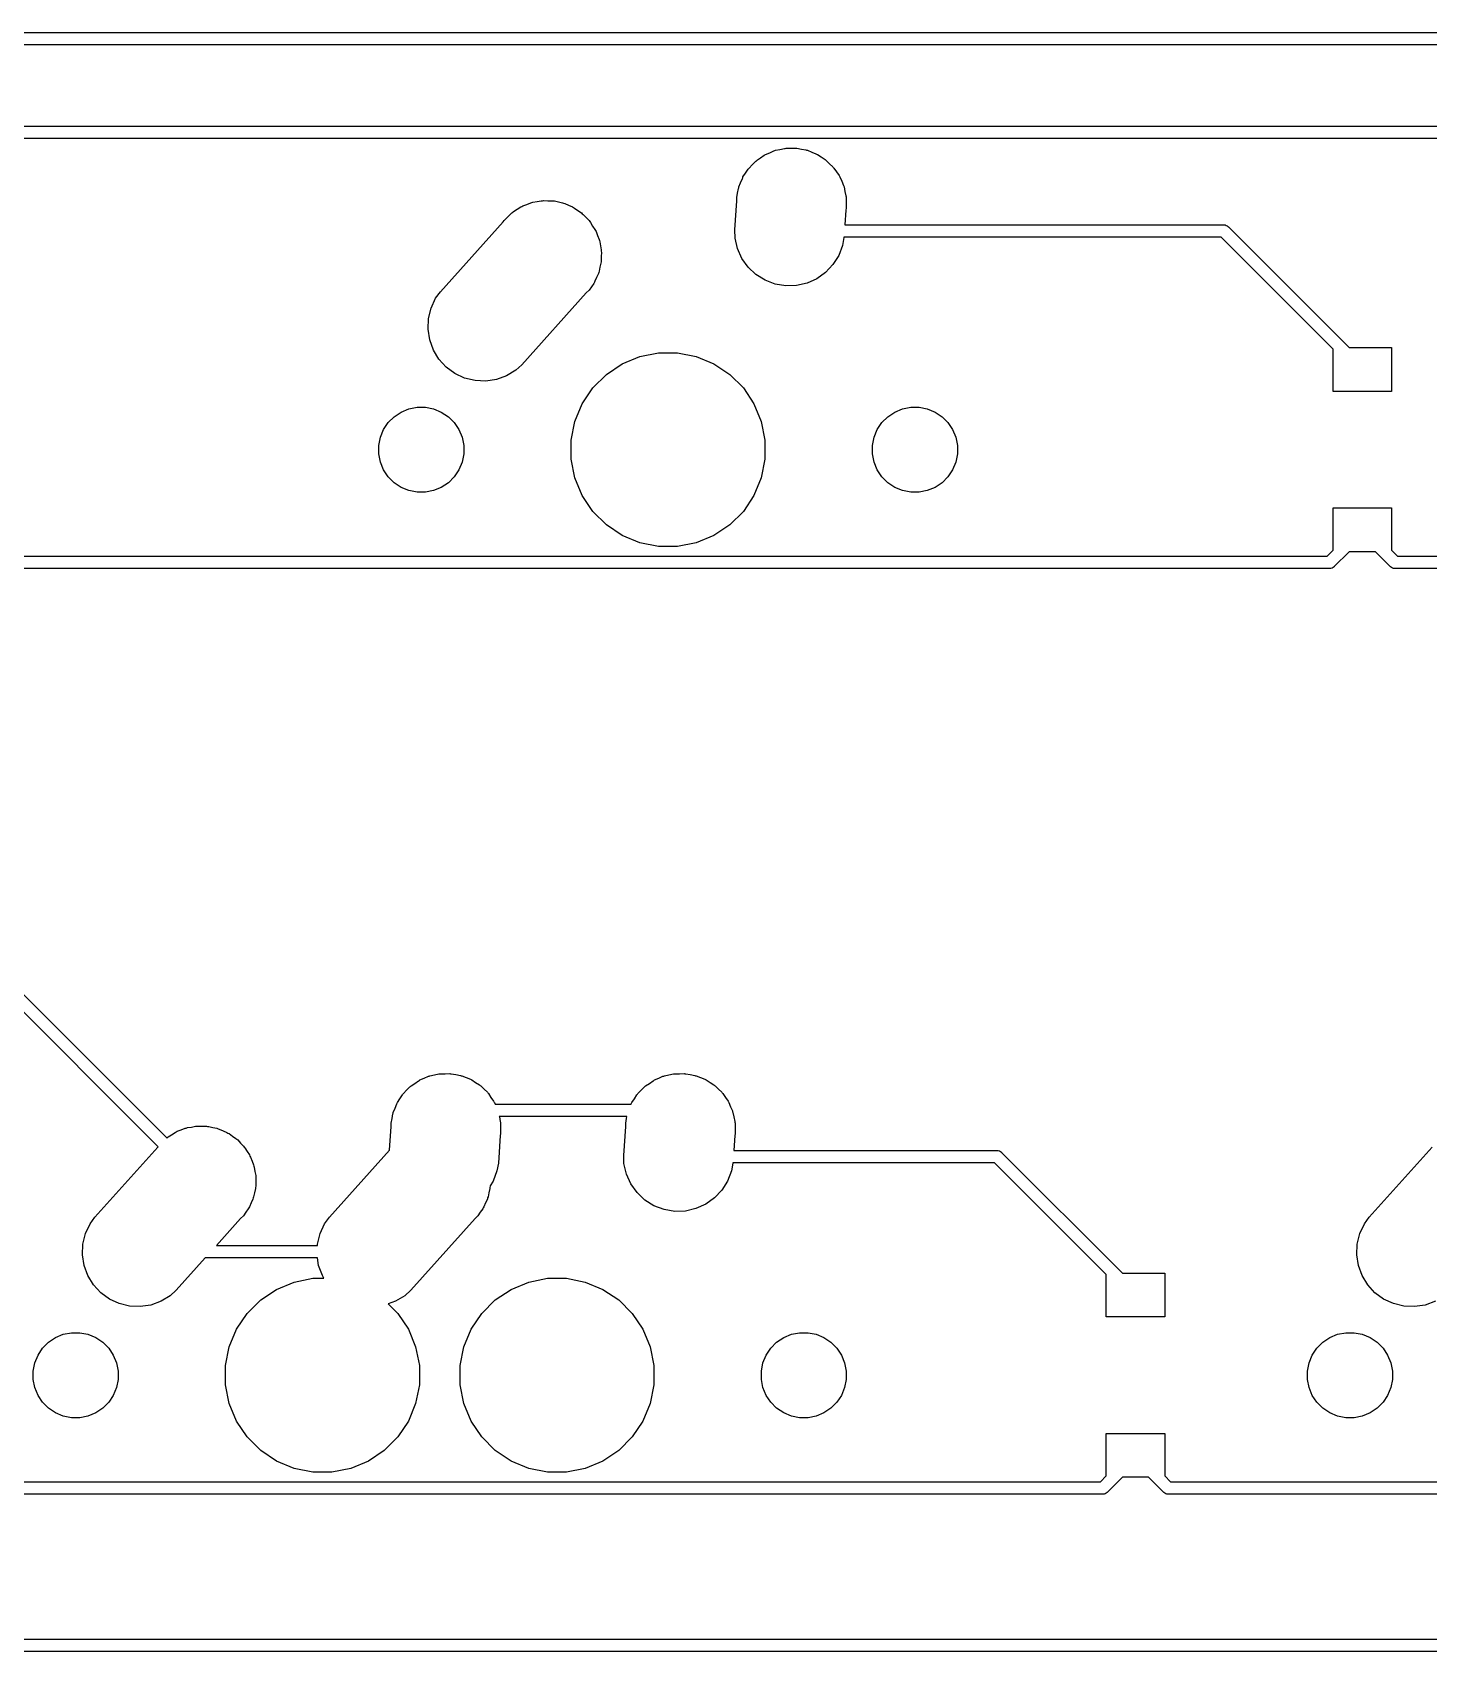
# Model space of a CAD drawing. Extents: x -26.1 to -7.5, y -7.6 to -2.3.
# Drawn here: x -20.545 to -19.414, y -5.194 to -3.882 of the extents above; entities that cross this region are included whole.
import ezdxf

# ---------------------------------------------------------------- set-up
doc = ezdxf.new("R2010")
doc.units = 0
doc.header["$MEASUREMENT"] = 0
doc.layers.add('BLACK', color=7, linetype='CONTINUOUS')

msp = doc.modelspace()

# ---------------------------------------------------------------- linework, layer by layer
at = {"layer": 'BLACK', "linetype": 'CONTINUOUS'}
for p, q in [((-21.3001, -3.88183), (-17.2587, -3.88183)), ((-17.2605, -3.89183), (-21.3019, -3.89183)), ((-21.2494, -3.95783), (-19.3974, -3.95783)), ((-19.3992, -3.96783), (-21.2512, -3.96783)), ((-19.9393, -3.97669), (-19.9357, -3.97586)), ((-19.9357, -3.97586), (-19.935, -3.97584)), ((-19.935, -3.97584), (-19.9344, -3.97571)), ((-19.9344, -3.97571), (-19.9306, -3.97571)), ((-19.9306, -3.97571), (-19.9269, -3.9756)), ((-19.9269, -3.9756), (-19.9263, -3.97571)), ((-19.9263, -3.97571), (-19.9256, -3.97571)), ((-19.9256, -3.97571), (-19.922, -3.97643)), ((-19.9618, -3.98914), (-19.9592, -3.98644)), ((-19.9592, -3.98644), (-19.9587, -3.98606)), ((-19.9587, -3.98606), (-19.9582, -3.9856)), ((-19.9582, -3.9856), (-19.9551, -3.98353)), ((-19.9551, -3.98353), (-19.9521, -3.98138)), ((-19.9521, -3.98138), (-19.9515, -3.98111)), ((-19.9515, -3.98111), (-19.951, -3.98075)), ((-19.951, -3.98075), (-19.9475, -3.97933)), ((-19.9475, -3.97933), (-19.9442, -3.97781)), ((-19.9442, -3.97781), (-19.9435, -3.97766)), ((-19.9435, -3.97766), (-19.9429, -3.97741)), ((-19.9429, -3.97741), (-19.9393, -3.97669)), ((-19.922, -3.97643), (-19.9183, -3.97705)), ((-19.9183, -3.97705), (-19.9177, -3.97728)), ((-19.9177, -3.97728), (-19.9171, -3.97741)), ((-19.9171, -3.97741), (-19.9136, -3.97883)), ((-19.9136, -3.97883), (-19.9102, -3.98015)), ((-19.9102, -3.98015), (-19.9096, -3.9805)), ((-19.9096, -3.9805), (-19.909, -3.98075)), ((-19.909, -3.98075), (-19.9059, -3.98281)), ((-19.9059, -3.98281), (-19.9028, -3.98478)), ((-19.9028, -3.98478), (-19.9023, -3.98523)), ((-19.9023, -3.98523), (-19.9018, -3.9856)), ((-19.9018, -3.9856), (-19.8991, -3.98822)), ((-19.8991, -3.98822), (-19.8964, -3.99077)), ((-19.9712, -4.00365), (-19.9698, -4.00018)), ((-19.9698, -4.00018), (-19.9695, -3.99963)), ((-19.9695, -3.99963), (-19.9693, -3.99902)), ((-19.9693, -3.99902), (-19.9672, -3.99593)), ((-19.9672, -3.99593), (-19.9652, -3.99279)), ((-19.9652, -3.99279), (-19.9648, -3.99231)), ((-19.9648, -3.99231), (-19.9644, -3.99177)), ((-19.9644, -3.99177), (-19.9618, -3.98914)), ((-19.8964, -3.99077), (-19.8961, -3.9913)), ((-19.8961, -3.9913), (-19.8956, -3.99177)), ((-19.8956, -3.99177), (-19.8935, -3.99485)), ((-19.8935, -3.99485), (-19.8914, -3.99788)), ((-19.8914, -3.99788), (-19.8911, -3.99848)), ((-19.8911, -3.99848), (-19.8907, -3.99902)), ((-19.8907, -3.99902), (-19.8893, -4.00245)), ((-19.9743, -4.01564), (-19.9736, -4.01199)), ((-19.9736, -4.01199), (-19.9729, -4.00833)), ((-19.9729, -4.00833), (-19.9727, -4.00772)), ((-19.9727, -4.00772), (-19.9726, -4.00708)), ((-19.9726, -4.00708), (-19.9712, -4.00365)), ((-19.8893, -4.00245), (-19.8878, -4.00584)), ((-19.8878, -4.00584), (-19.8877, -4.00648)), ((-19.8877, -4.00648), (-19.8874, -4.00708)), ((-19.8874, -4.00708), (-19.8867, -4.01072)), ((-19.8867, -4.01072), (-19.8859, -4.01434)), ((-19.8859, -4.01434), (-19.8858, -4.015)), ((-19.8858, -4.015), (-19.8857, -4.01564)), ((-20.1591, -4.03051), (-20.1567, -4.02812)), ((-20.1567, -4.02812), (-20.1558, -4.02757)), ((-20.1558, -4.02757), (-20.1551, -4.02691)), ((-20.1551, -4.02691), (-20.1522, -4.02515)), ((-20.1522, -4.02515), (-20.1494, -4.02327)), ((-20.1494, -4.02327), (-20.1485, -4.02289)), ((-20.1485, -4.02289), (-20.1477, -4.02238)), ((-20.1477, -4.02238), (-20.1445, -4.02123)), ((-20.1445, -4.02123), (-20.1413, -4.01993)), ((-20.1413, -4.01993), (-20.1404, -4.01974)), ((-20.1404, -4.01974), (-20.1395, -4.0194)), ((-20.1395, -4.0194), (-20.1361, -4.01889)), ((-20.1361, -4.01889), (-20.1328, -4.01823)), ((-20.1328, -4.01823), (-20.1318, -4.01823)), ((-20.1318, -4.01823), (-20.1308, -4.01808)), ((-20.1308, -4.01808), (-20.1274, -4.01823)), ((-20.1274, -4.01823), (-20.1241, -4.01823)), ((-20.1241, -4.01823), (-20.1231, -4.01842)), ((-20.1231, -4.01842), (-20.1221, -4.01846)), ((-20.1221, -4.01846), (-20.1188, -4.01927)), ((-20.1188, -4.01927), (-20.1155, -4.01993)), ((-20.1155, -4.01993), (-20.1146, -4.02031)), ((-20.1146, -4.02031), (-20.1136, -4.02054)), ((-20.1136, -4.02054), (-20.1106, -4.02197)), ((-20.1106, -4.02197), (-20.1074, -4.02327)), ((-20.1074, -4.02327), (-20.1066, -4.02382)), ((-20.1066, -4.02382), (-20.1057, -4.02423)), ((-20.1057, -4.02423), (-20.103, -4.02624)), ((-20.103, -4.02624), (-20.1002, -4.02812)), ((-20.1002, -4.02812), (-20.0995, -4.02881)), ((-19.9759, -4.04196), (-19.9743, -4.01847)), ((-19.9743, -4.01847), (-19.9743, -4.01564)), ((-19.886, -4.02587), (-19.8868, -4.03783)), ((-19.8857, -4.02436), (-19.886, -4.02587)), ((-19.8857, -4.01564), (-19.8857, -4.01935)), ((-19.8857, -4.01935), (-19.8857, -4.02088)), ((-19.8857, -4.02088), (-19.8857, -4.02153)), ((-19.8857, -4.02153), (-19.8857, -4.02436)), ((-20.2144, -4.09204), (-20.1635, -4.03529)), ((-20.1635, -4.03529), (-20.1628, -4.03429)), ((-20.1628, -4.03429), (-20.1606, -4.03205)), ((-20.1606, -4.03205), (-20.1599, -4.03132)), ((-20.1599, -4.03132), (-20.1591, -4.03051)), ((-20.0995, -4.02881), (-20.0987, -4.02939)), ((-20.0987, -4.02939), (-20.0964, -4.03189)), ((-20.0964, -4.03189), (-20.094, -4.03429)), ((-20.094, -4.03429), (-20.0935, -4.0351)), ((-20.0935, -4.0351), (-20.0928, -4.03583)), ((-20.0928, -4.03583), (-20.0911, -4.03873)), ((-20.0911, -4.03873), (-20.0892, -4.04154)), ((-19.8868, -4.03783), (-19.58, -4.03783)), ((-19.58, -4.03783), (-19.5797, -4.03781)), ((-19.5797, -4.03781), (-19.5795, -4.03783)), ((-19.5795, -4.03783), (-19.5787, -4.03791)), ((-19.5787, -4.03791), (-19.5778, -4.03819)), ((-19.5778, -4.03819), (-19.5769, -4.03866)), ((-19.5769, -4.03866), (-19.5762, -4.03928)), ((-19.5762, -4.03928), (-19.576, -4.03947)), ((-19.576, -4.03947), (-19.4781, -4.13732)), ((-20.0892, -4.04154), (-20.0888, -4.04245)), ((-20.0888, -4.04245), (-20.0883, -4.04329)), ((-20.0883, -4.04329), (-20.0871, -4.04647)), ((-20.0871, -4.04647), (-20.0858, -4.0496)), ((-20.0858, -4.0496), (-20.0856, -4.05056)), ((-20.0856, -4.05056), (-20.0853, -4.05149)), ((-20.0853, -4.05149), (-20.0848, -4.05484)), ((-19.9757, -4.04849), (-19.9759, -4.04196)), ((-19.9738, -4.057), (-19.9757, -4.04849)), ((-19.8886, -4.0545), (-19.8917, -4.06265)), ((-19.8875, -4.04805), (-19.8886, -4.0545)), ((-19.5818, -4.04783), (-19.8875, -4.04783)), ((-19.8875, -4.04783), (-19.8875, -4.04805)), ((-19.4911, -4.13849), (-19.5818, -4.04783)), ((-20.0848, -4.05484), (-20.0841, -4.05816)), ((-20.0841, -4.06688), (-20.0843, -4.06785)), ((-20.0841, -4.05816), (-20.0841, -4.05914)), ((-20.0841, -4.05914), (-20.084, -4.06011)), ((-20.084, -4.06011), (-20.0841, -4.0635)), ((-20.0841, -4.0635), (-20.0841, -4.06688)), ((-19.9702, -4.06496), (-19.9738, -4.057)), ((-19.9651, -4.07207), (-19.9702, -4.06496)), ((-19.8917, -4.06265), (-19.8964, -4.07005)), ((-20.0879, -4.08037), (-20.0892, -4.0835)), ((-20.0864, -4.0773), (-20.0879, -4.08037)), ((-20.0862, -4.07635), (-20.0864, -4.0773)), ((-20.0858, -4.07544), (-20.0862, -4.07635)), ((-20.0852, -4.07212), (-20.0858, -4.07544)), ((-20.0844, -4.06883), (-20.0852, -4.07212)), ((-20.0843, -4.06785), (-20.0844, -4.06883)), ((-19.9588, -4.07805), (-19.9651, -4.07207)), ((-19.9514, -4.08268), (-19.9588, -4.07805)), ((-19.9023, -4.0764), (-19.9095, -4.08145)), ((-19.8964, -4.07005), (-19.9023, -4.0764)), ((-20.2183, -4.09731), (-20.2144, -4.09204)), ((-20.0963, -4.09299), (-20.1485, -4.1512)), ((-20.094, -4.09075), (-20.0963, -4.09299)), ((-20.0921, -4.08794), (-20.094, -4.09075)), ((-20.0901, -4.08521), (-20.0921, -4.08794)), ((-20.0897, -4.08432), (-20.0901, -4.08521)), ((-20.0892, -4.0835), (-20.0897, -4.08432)), ((-19.9432, -4.08578), (-19.9514, -4.08268)), ((-19.9346, -4.08723), (-19.9432, -4.08578)), ((-19.9259, -4.08698), (-19.9346, -4.08723)), ((-19.9174, -4.08503), (-19.9259, -4.08698)), ((-19.9095, -4.08145), (-19.9174, -4.08503)), ((-20.2241, -4.11369), (-20.222, -4.10522)), ((-20.222, -4.10522), (-20.2183, -4.09731)), ((-20.2244, -4.12241), (-20.2241, -4.11369)), ((-20.2231, -4.13103), (-20.2244, -4.12241)), ((-20.2201, -4.13923), (-20.2231, -4.13103)), ((-20.2156, -4.14669), (-20.2201, -4.13923)), ((-20.0672, -4.15043), (-20.0529, -4.14452)), ((-20.0529, -4.14452), (-20.0377, -4.1415)), ((-20.0377, -4.1415), (-20.0223, -4.1415)), ((-20.0223, -4.1415), (-20.0071, -4.14452)), ((-20.0071, -4.14452), (-19.9928, -4.15043)), ((-19.4911, -4.17276), (-19.4911, -4.13849)), ((-19.4781, -4.13732), (-19.4439, -4.13732)), ((-19.4439, -4.13732), (-19.4439, -4.17276)), ((-20.2097, -4.15313), (-20.2156, -4.14669)), ((-20.2027, -4.15829), (-20.2097, -4.15313)), ((-20.1948, -4.16198), (-20.2027, -4.15829)), ((-20.1533, -4.15561), (-20.1608, -4.16014)), ((-20.1485, -4.1512), (-20.1533, -4.15561)), ((-20.091, -4.16996), (-20.08, -4.15903)), ((-20.08, -4.15903), (-20.0672, -4.15043)), ((-19.9928, -4.15043), (-19.98, -4.15903)), ((-19.98, -4.15903), (-19.969, -4.16996)), ((-20.1863, -4.16406), (-20.1948, -4.16198)), ((-20.1776, -4.16444), (-20.1863, -4.16406)), ((-20.169, -4.16312), (-20.1776, -4.16444)), ((-20.1608, -4.16014), (-20.169, -4.16312)), ((-20.0996, -4.18282), (-20.091, -4.16996)), ((-19.969, -4.16996), (-19.9604, -4.18282)), ((-20.24, -4.18688), (-20.2334, -4.18555)), ((-20.2334, -4.18555), (-20.2266, -4.18555)), ((-20.2266, -4.18555), (-20.22, -4.18688)), ((-20.1055, -4.1971), (-20.0996, -4.18282)), ((-19.9604, -4.18282), (-19.9545, -4.1971)), ((-19.84, -4.18688), (-19.8334, -4.18555)), ((-19.8334, -4.18555), (-19.8266, -4.18555)), ((-19.8266, -4.18555), (-19.82, -4.18688)), ((-19.4439, -4.17276), (-19.4911, -4.17276)), ((-20.2605, -4.20368), (-20.2568, -4.19804)), ((-20.2568, -4.19804), (-20.252, -4.19324)), ((-20.252, -4.19324), (-20.2463, -4.18947)), ((-20.2463, -4.18947), (-20.24, -4.18688)), ((-20.22, -4.18688), (-20.2137, -4.18947)), ((-20.2137, -4.18947), (-20.208, -4.19324)), ((-20.208, -4.19324), (-20.2032, -4.19804)), ((-20.2032, -4.19804), (-20.1995, -4.20368)), ((-20.1085, -4.21227), (-20.1055, -4.1971)), ((-19.9545, -4.1971), (-19.9515, -4.21227)), ((-19.8605, -4.20368), (-19.8568, -4.19804)), ((-19.8568, -4.19804), (-19.852, -4.19324)), ((-19.852, -4.19324), (-19.8463, -4.18947)), ((-19.8463, -4.18947), (-19.84, -4.18688)), ((-19.82, -4.18688), (-19.8137, -4.18947)), ((-19.8137, -4.18947), (-19.808, -4.19324)), ((-19.808, -4.19324), (-19.8032, -4.19804)), ((-19.8032, -4.19804), (-19.7995, -4.20368)), ((-20.2644, -4.21661), (-20.2631, -4.20995)), ((-20.2631, -4.20995), (-20.2605, -4.20368)), ((-20.1995, -4.20368), (-20.1969, -4.20995)), ((-20.1969, -4.20995), (-20.1956, -4.21661)), ((-19.8644, -4.21661), (-19.8631, -4.20995)), ((-19.8631, -4.20995), (-19.8605, -4.20368)), ((-19.7995, -4.20368), (-19.7969, -4.20995)), ((-19.7969, -4.20995), (-19.7956, -4.21661)), ((-20.2644, -4.22339), (-20.2644, -4.21661)), ((-20.2631, -4.23005), (-20.2644, -4.22339)), ((-20.1956, -4.22339), (-20.1969, -4.23005)), ((-20.1956, -4.21661), (-20.1956, -4.22339)), ((-20.1085, -4.22773), (-20.1085, -4.21227)), ((-19.9515, -4.21227), (-19.9515, -4.22773)), ((-19.8644, -4.22339), (-19.8644, -4.21661)), ((-19.8631, -4.23005), (-19.8644, -4.22339)), ((-19.7956, -4.22339), (-19.7969, -4.23005)), ((-19.7956, -4.21661), (-19.7956, -4.22339)), ((-20.2605, -4.23632), (-20.2631, -4.23005)), ((-20.2568, -4.24196), (-20.2605, -4.23632)), ((-20.1995, -4.23632), (-20.2032, -4.24196)), ((-20.1969, -4.23005), (-20.1995, -4.23632)), ((-20.1055, -4.2429), (-20.1085, -4.22773)), ((-19.9515, -4.22773), (-19.9545, -4.2429)), ((-19.8605, -4.23632), (-19.8631, -4.23005)), ((-19.8568, -4.24196), (-19.8605, -4.23632)), ((-19.7995, -4.23632), (-19.8032, -4.24196)), ((-19.7969, -4.23005), (-19.7995, -4.23632)), ((-20.252, -4.24676), (-20.2568, -4.24196)), ((-20.2463, -4.25053), (-20.252, -4.24676)), ((-20.24, -4.25312), (-20.2463, -4.25053)), ((-20.2137, -4.25053), (-20.22, -4.25312)), ((-20.208, -4.24676), (-20.2137, -4.25053)), ((-20.2032, -4.24196), (-20.208, -4.24676)), ((-20.0996, -4.25718), (-20.1055, -4.2429)), ((-19.9545, -4.2429), (-19.9604, -4.25718)), ((-19.852, -4.24676), (-19.8568, -4.24196)), ((-19.8463, -4.25053), (-19.852, -4.24676)), ((-19.84, -4.25312), (-19.8463, -4.25053)), ((-19.8137, -4.25053), (-19.82, -4.25312)), ((-19.808, -4.24676), (-19.8137, -4.25053)), ((-19.8032, -4.24196), (-19.808, -4.24676)), ((-20.2334, -4.25445), (-20.24, -4.25312)), ((-20.2266, -4.25445), (-20.2334, -4.25445)), ((-20.22, -4.25312), (-20.2266, -4.25445)), ((-20.091, -4.27004), (-20.0996, -4.25718)), ((-19.9604, -4.25718), (-19.969, -4.27004)), ((-19.8334, -4.25445), (-19.84, -4.25312)), ((-19.8266, -4.25445), (-19.8334, -4.25445)), ((-19.82, -4.25312), (-19.8266, -4.25445)), ((-20.08, -4.28097), (-20.091, -4.27004)), ((-19.969, -4.27004), (-19.98, -4.28097)), ((-19.4911, -4.30151), (-19.4911, -4.26724)), ((-19.4911, -4.26724), (-19.4439, -4.26724)), ((-19.4439, -4.26724), (-19.4439, -4.30151)), ((-20.0672, -4.28957), (-20.08, -4.28097)), ((-20.0529, -4.29548), (-20.0672, -4.28957)), ((-19.9928, -4.28957), (-20.0071, -4.29548)), ((-19.98, -4.28097), (-19.9928, -4.28957)), ((-20.0377, -4.2985), (-20.0529, -4.29548)), ((-20.0223, -4.2985), (-20.0377, -4.2985)), ((-20.0071, -4.29548), (-20.0223, -4.2985)), ((-19.496, -4.30637), (-19.4911, -4.30151)), ((-19.4781, -4.30268), (-19.4902, -4.31474)), ((-19.4569, -4.30268), (-19.4781, -4.30268)), ((-19.4448, -4.31474), (-19.4569, -4.30268)), ((-19.4439, -4.30151), (-19.439, -4.30637)), ((-19.4942, -4.31637), (-21.5304, -4.31637)), ((-21.5286, -4.30637), (-19.496, -4.30637)), ((-19.4939, -4.3164), (-19.4942, -4.31637)), ((-19.4937, -4.31637), (-19.4939, -4.3164)), ((-19.4929, -4.3163), (-19.4937, -4.31637)), ((-19.492, -4.31602), (-19.4929, -4.3163)), ((-19.4911, -4.31555), (-19.492, -4.31602)), ((-19.4904, -4.31493), (-19.4911, -4.31555)), ((-19.4902, -4.31474), (-19.4904, -4.31493)), ((-19.4446, -4.31493), (-19.4448, -4.31474)), ((-19.4439, -4.31555), (-19.4446, -4.31493)), ((-19.443, -4.31602), (-19.4439, -4.31555)), ((-19.4421, -4.3163), (-19.443, -4.31602)), ((-19.4413, -4.31637), (-19.4421, -4.3163)), ((-19.4411, -4.3164), (-19.4413, -4.31637)), ((-19.4413, -4.31637), (-19.4413, -4.31637)), ((-19.4408, -4.31637), (-19.4411, -4.3164)), ((-18.7417, -4.31637), (-19.4408, -4.31637)), ((-19.439, -4.30637), (-18.7435, -4.30637)), ((-20.888, -4.32589), (-20.4361, -4.77776)), ((-20.4432, -4.78483), (-20.8938, -4.33425)), ((-20.2418, -4.73914), (-20.2392, -4.73644)), ((-20.2392, -4.73644), (-20.2387, -4.73606)), ((-20.2387, -4.73606), (-20.2382, -4.7356)), ((-20.2382, -4.7356), (-20.2351, -4.73353)), ((-20.2351, -4.73353), (-20.2321, -4.73138)), ((-20.2321, -4.73138), (-20.2315, -4.73111)), ((-20.2315, -4.73111), (-20.231, -4.73075)), ((-20.231, -4.73075), (-20.2275, -4.72933)), ((-20.2275, -4.72933), (-20.2242, -4.72781)), ((-20.2242, -4.72781), (-20.2235, -4.72766)), ((-20.2235, -4.72766), (-20.2229, -4.72741)), ((-20.2229, -4.72741), (-20.2193, -4.72669)), ((-20.2193, -4.72669), (-20.2157, -4.72586)), ((-20.2157, -4.72586), (-20.215, -4.72584)), ((-20.215, -4.72584), (-20.2144, -4.72571)), ((-20.2144, -4.72571), (-20.2106, -4.72571)), ((-20.2106, -4.72571), (-20.2069, -4.7256)), ((-20.2069, -4.7256), (-20.2063, -4.72571)), ((-20.2063, -4.72571), (-20.2056, -4.72571)), ((-20.2056, -4.72571), (-20.202, -4.72643)), ((-20.202, -4.72643), (-20.1983, -4.72705)), ((-20.1983, -4.72705), (-20.1977, -4.72728)), ((-20.1977, -4.72728), (-20.1971, -4.72741)), ((-20.1971, -4.72741), (-20.1936, -4.72883)), ((-20.1936, -4.72883), (-20.1902, -4.73015)), ((-20.1902, -4.73015), (-20.1896, -4.7305)), ((-20.1896, -4.7305), (-20.189, -4.73075)), ((-20.189, -4.73075), (-20.1859, -4.73281)), ((-20.1859, -4.73281), (-20.1828, -4.73478)), ((-20.1828, -4.73478), (-20.1823, -4.73523)), ((-20.1823, -4.73523), (-20.1818, -4.7356)), ((-20.1818, -4.7356), (-20.1791, -4.73822)), ((-20.0518, -4.73914), (-20.0492, -4.73644)), ((-20.0492, -4.73644), (-20.0487, -4.73606)), ((-20.0487, -4.73606), (-20.0482, -4.7356)), ((-20.0482, -4.7356), (-20.0451, -4.73353)), ((-20.0451, -4.73353), (-20.0421, -4.73138)), ((-20.0421, -4.73138), (-20.0415, -4.73111)), ((-20.0415, -4.73111), (-20.041, -4.73075)), ((-20.041, -4.73075), (-20.0375, -4.72933)), ((-20.0375, -4.72933), (-20.0342, -4.72781)), ((-20.0342, -4.72781), (-20.0335, -4.72766)), ((-20.0335, -4.72766), (-20.0329, -4.72741)), ((-20.0329, -4.72741), (-20.0293, -4.72669)), ((-20.0293, -4.72669), (-20.0257, -4.72586)), ((-20.0257, -4.72586), (-20.025, -4.72584)), ((-20.025, -4.72584), (-20.0244, -4.72571)), ((-20.0244, -4.72571), (-20.0206, -4.72571)), ((-20.0206, -4.72571), (-20.0169, -4.7256)), ((-20.0169, -4.7256), (-20.0163, -4.72571)), ((-20.0163, -4.72571), (-20.0156, -4.72571)), ((-20.0156, -4.72571), (-20.012, -4.72643)), ((-20.012, -4.72643), (-20.0083, -4.72705)), ((-20.0083, -4.72705), (-20.0077, -4.72728)), ((-20.0077, -4.72728), (-20.0071, -4.72741)), ((-20.0071, -4.72741), (-20.0036, -4.72883)), ((-20.0036, -4.72883), (-20.0002, -4.73015)), ((-20.0002, -4.73015), (-19.9996, -4.7305)), ((-19.9996, -4.7305), (-19.999, -4.73075)), ((-19.999, -4.73075), (-19.9959, -4.73281)), ((-19.9959, -4.73281), (-19.9928, -4.73478)), ((-19.9928, -4.73478), (-19.9923, -4.73523)), ((-19.9923, -4.73523), (-19.9918, -4.7356)), ((-19.9918, -4.7356), (-19.9891, -4.73822)), ((-20.2498, -4.75018), (-20.2495, -4.74963)), ((-20.2495, -4.74963), (-20.2493, -4.74902)), ((-20.2493, -4.74902), (-20.2472, -4.74593)), ((-20.2472, -4.74593), (-20.2452, -4.74279)), ((-20.2452, -4.74279), (-20.2448, -4.74231)), ((-20.2448, -4.74231), (-20.2444, -4.74177)), ((-20.2444, -4.74177), (-20.2418, -4.73914)), ((-20.1791, -4.73822), (-20.1764, -4.74077)), ((-20.1764, -4.74077), (-20.1761, -4.7413)), ((-20.1761, -4.7413), (-20.1756, -4.74177)), ((-20.1756, -4.74177), (-20.1735, -4.74485)), ((-20.1735, -4.74485), (-20.1714, -4.74788)), ((-20.1714, -4.74788), (-20.1711, -4.74848)), ((-20.1711, -4.74848), (-20.1707, -4.74902)), ((-20.1707, -4.74902), (-20.1702, -4.75035)), ((-20.0598, -4.75018), (-20.0595, -4.74963)), ((-20.0595, -4.74963), (-20.0593, -4.74902)), ((-20.0593, -4.74902), (-20.0572, -4.74593)), ((-20.0572, -4.74593), (-20.0552, -4.74279)), ((-20.0552, -4.74279), (-20.0548, -4.74231)), ((-20.0548, -4.74231), (-20.0544, -4.74177)), ((-20.0544, -4.74177), (-20.0518, -4.73914)), ((-19.9891, -4.73822), (-19.9864, -4.74077)), ((-19.9864, -4.74077), (-19.9861, -4.7413)), ((-19.9861, -4.7413), (-19.9856, -4.74177)), ((-19.9856, -4.74177), (-19.9835, -4.74485)), ((-19.9835, -4.74485), (-19.9814, -4.74788)), ((-19.9814, -4.74788), (-19.9811, -4.74848)), ((-19.9811, -4.74848), (-19.9807, -4.74902)), ((-19.9807, -4.74902), (-19.9793, -4.75245)), ((-20.2543, -4.76564), (-20.2536, -4.76199)), ((-20.2536, -4.76199), (-20.2529, -4.75833)), ((-20.2529, -4.75833), (-20.2527, -4.75772)), ((-20.2527, -4.75772), (-20.2526, -4.75708)), ((-20.2526, -4.75708), (-20.2512, -4.75365)), ((-20.2512, -4.75365), (-20.2498, -4.75018)), ((-20.1702, -4.75035), (-20.0599, -4.75035)), ((-20.0633, -4.76035), (-20.1668, -4.76035)), ((-20.1668, -4.76035), (-20.1667, -4.76072)), ((-20.1667, -4.76072), (-20.1659, -4.76434)), ((-20.0643, -4.76564), (-20.0636, -4.76199)), ((-20.0636, -4.76199), (-20.0633, -4.76035)), ((-20.0599, -4.75035), (-20.0598, -4.75018)), ((-19.9793, -4.75245), (-19.9778, -4.75584)), ((-19.9778, -4.75584), (-19.9777, -4.75648)), ((-19.9777, -4.75648), (-19.9774, -4.75708)), ((-19.9774, -4.75708), (-19.9767, -4.76072)), ((-19.9767, -4.76072), (-19.9759, -4.76434)), ((-20.4351, -4.77691), (-20.4322, -4.77515)), ((-20.4322, -4.77515), (-20.4294, -4.77327)), ((-20.4294, -4.77327), (-20.4285, -4.77289)), ((-20.4285, -4.77289), (-20.4277, -4.77238)), ((-20.4277, -4.77238), (-20.4245, -4.77123)), ((-20.4245, -4.77123), (-20.4213, -4.76993)), ((-20.4213, -4.76993), (-20.4204, -4.76974)), ((-20.4204, -4.76974), (-20.4195, -4.7694)), ((-20.4195, -4.7694), (-20.4161, -4.76889)), ((-20.4161, -4.76889), (-20.4128, -4.76823)), ((-20.4128, -4.76823), (-20.4118, -4.76823)), ((-20.4118, -4.76823), (-20.4108, -4.76808)), ((-20.4108, -4.76808), (-20.4074, -4.76823)), ((-20.4074, -4.76823), (-20.4041, -4.76823)), ((-20.4041, -4.76823), (-20.4031, -4.76842)), ((-20.4031, -4.76842), (-20.4021, -4.76846)), ((-20.4021, -4.76846), (-20.3988, -4.76927)), ((-20.3988, -4.76927), (-20.3955, -4.76993)), ((-20.3955, -4.76993), (-20.3946, -4.77031)), ((-20.3946, -4.77031), (-20.3936, -4.77054)), ((-20.3936, -4.77054), (-20.3906, -4.77197)), ((-20.3906, -4.77197), (-20.3874, -4.77327)), ((-20.3874, -4.77327), (-20.3866, -4.77382)), ((-20.3866, -4.77382), (-20.3857, -4.77423)), ((-20.3857, -4.77423), (-20.383, -4.77624)), ((-20.383, -4.77624), (-20.3802, -4.77812)), ((-20.2556, -4.78765), (-20.2543, -4.76847)), ((-20.2543, -4.76847), (-20.2543, -4.76564)), ((-20.166, -4.77587), (-20.1675, -4.79805)), ((-20.1657, -4.77436), (-20.166, -4.77587)), ((-20.1659, -4.76434), (-20.1658, -4.765)), ((-20.1658, -4.765), (-20.1657, -4.76564)), ((-20.1657, -4.76564), (-20.1657, -4.76935)), ((-20.1657, -4.76935), (-20.1657, -4.77088)), ((-20.1657, -4.77088), (-20.1657, -4.77153)), ((-20.1657, -4.77153), (-20.1657, -4.77436)), ((-20.0659, -4.79196), (-20.0643, -4.76847)), ((-20.0643, -4.76847), (-20.0643, -4.76564)), ((-19.976, -4.77587), (-19.9768, -4.78783)), ((-19.9757, -4.77436), (-19.976, -4.77587)), ((-19.9759, -4.76434), (-19.9758, -4.765)), ((-19.9758, -4.765), (-19.9757, -4.76564)), ((-19.9757, -4.76564), (-19.9757, -4.76935)), ((-19.9757, -4.76935), (-19.9757, -4.77088)), ((-19.9757, -4.77088), (-19.9757, -4.77153)), ((-19.9757, -4.77153), (-19.9757, -4.77436)), ((-20.4944, -4.84204), (-20.4435, -4.78529)), ((-20.4435, -4.78529), (-20.4432, -4.78483)), ((-20.4361, -4.77776), (-20.4358, -4.77757)), ((-20.4358, -4.77757), (-20.4351, -4.77691)), ((-20.3802, -4.77812), (-20.3795, -4.77881)), ((-20.3795, -4.77881), (-20.3787, -4.77939)), ((-20.3787, -4.77939), (-20.3764, -4.78189)), ((-20.3764, -4.78189), (-20.374, -4.78429)), ((-20.374, -4.78429), (-20.3735, -4.7851)), ((-20.3735, -4.7851), (-20.3728, -4.78583)), ((-20.3728, -4.78583), (-20.3711, -4.78873)), ((-20.3711, -4.78873), (-20.3692, -4.79154)), ((-20.3044, -4.84204), (-20.2556, -4.78765)), ((-19.9768, -4.78783), (-19.7637, -4.78783)), ((-19.7637, -4.78783), (-19.7635, -4.78781)), ((-19.7635, -4.78781), (-19.7632, -4.78783)), ((-19.7632, -4.78783), (-19.7625, -4.78791)), ((-19.7625, -4.78791), (-19.7615, -4.78819)), ((-19.7615, -4.78819), (-19.7607, -4.78866)), ((-19.7607, -4.78866), (-19.7599, -4.78928)), ((-19.7599, -4.78928), (-19.7597, -4.78947)), ((-19.4619, -4.84204), (-19.411, -4.78529)), ((-20.3692, -4.79154), (-20.3688, -4.79245)), ((-20.3688, -4.79245), (-20.3683, -4.79329)), ((-20.3683, -4.79329), (-20.3671, -4.79647)), ((-20.3671, -4.79647), (-20.3658, -4.7996)), ((-20.3658, -4.7996), (-20.3656, -4.80056)), ((-20.3656, -4.80056), (-20.3653, -4.80149)), ((-20.3653, -4.80149), (-20.3648, -4.80484)), ((-20.1675, -4.79805), (-20.1686, -4.8045)), ((-20.0657, -4.79849), (-20.0659, -4.79196)), ((-20.0638, -4.807), (-20.0657, -4.79849)), ((-19.9775, -4.79805), (-19.9786, -4.8045)), ((-19.7655, -4.79783), (-19.9775, -4.79783)), ((-19.9775, -4.79783), (-19.9775, -4.79805)), ((-19.6749, -4.88849), (-19.7655, -4.79783)), ((-19.7597, -4.78947), (-19.6619, -4.88732)), ((-20.3648, -4.80484), (-20.3641, -4.80816)), ((-20.3641, -4.80816), (-20.3641, -4.80914)), ((-20.3641, -4.80914), (-20.364, -4.81011)), ((-20.364, -4.81011), (-20.3641, -4.8135)), ((-20.3641, -4.8135), (-20.3641, -4.81688)), ((-20.1717, -4.81265), (-20.1741, -4.8165)), ((-20.1686, -4.8045), (-20.1717, -4.81265)), ((-20.0602, -4.81496), (-20.0638, -4.807)), ((-20.0551, -4.82207), (-20.0602, -4.81496)), ((-19.9817, -4.81265), (-19.9864, -4.82005)), ((-19.9786, -4.8045), (-19.9817, -4.81265)), ((-20.3664, -4.8273), (-20.3679, -4.83037)), ((-20.3662, -4.82635), (-20.3664, -4.8273)), ((-20.3658, -4.82544), (-20.3662, -4.82635)), ((-20.3652, -4.82212), (-20.3658, -4.82544)), ((-20.3644, -4.81883), (-20.3652, -4.82212)), ((-20.3643, -4.81785), (-20.3644, -4.81883)), ((-20.3641, -4.81688), (-20.3643, -4.81785)), ((-20.1764, -4.8273), (-20.1779, -4.83037)), ((-20.1762, -4.82635), (-20.1764, -4.8273)), ((-20.1758, -4.82544), (-20.1762, -4.82635)), ((-20.1752, -4.82212), (-20.1758, -4.82544)), ((-20.1744, -4.81883), (-20.1752, -4.82212)), ((-20.1743, -4.81785), (-20.1744, -4.81883)), ((-20.1741, -4.81688), (-20.1743, -4.81785)), ((-20.1741, -4.8165), (-20.1741, -4.81688)), ((-20.0488, -4.82805), (-20.0551, -4.82207)), ((-20.0414, -4.83268), (-20.0488, -4.82805)), ((-19.9923, -4.8264), (-19.9995, -4.83145)), ((-19.9864, -4.82005), (-19.9923, -4.8264)), ((-20.374, -4.84075), (-20.3763, -4.84299)), ((-20.3721, -4.83794), (-20.374, -4.84075)), ((-20.3701, -4.83521), (-20.3721, -4.83794)), ((-20.3697, -4.83432), (-20.3701, -4.83521)), ((-20.3692, -4.8335), (-20.3697, -4.83432)), ((-20.3679, -4.83037), (-20.3692, -4.8335)), ((-20.184, -4.84075), (-20.1863, -4.84299)), ((-20.1821, -4.83794), (-20.184, -4.84075)), ((-20.1801, -4.83521), (-20.1821, -4.83794)), ((-20.1797, -4.83432), (-20.1801, -4.83521)), ((-20.1792, -4.8335), (-20.1797, -4.83432)), ((-20.1779, -4.83037), (-20.1792, -4.8335)), ((-20.0332, -4.83578), (-20.0414, -4.83268)), ((-20.0246, -4.83723), (-20.0332, -4.83578)), ((-20.0159, -4.83698), (-20.0246, -4.83723)), ((-20.0074, -4.83503), (-20.0159, -4.83698)), ((-19.9995, -4.83145), (-20.0074, -4.83503)), ((-20.502, -4.85522), (-20.4983, -4.84731)), ((-20.4983, -4.84731), (-20.4944, -4.84204)), ((-20.3763, -4.84299), (-20.396, -4.865)), ((-20.312, -4.85522), (-20.3083, -4.84731)), ((-20.3083, -4.84731), (-20.3044, -4.84204)), ((-20.1863, -4.84299), (-20.2385, -4.9012)), ((-19.4695, -4.85522), (-19.4658, -4.84731)), ((-19.4658, -4.84731), (-19.4619, -4.84204)), ((-20.5044, -4.87241), (-20.5041, -4.86369)), ((-20.5041, -4.86369), (-20.502, -4.85522)), ((-20.396, -4.865), (-20.3141, -4.865)), ((-20.3141, -4.86369), (-20.312, -4.85522)), ((-20.3141, -4.865), (-20.3141, -4.86369)), ((-19.4719, -4.87241), (-19.4716, -4.86369)), ((-19.4716, -4.86369), (-19.4695, -4.85522)), ((-20.5031, -4.88103), (-20.5044, -4.87241)), ((-20.5001, -4.88923), (-20.5031, -4.88103)), ((-20.405, -4.875), (-20.4285, -4.9012)), ((-20.314, -4.875), (-20.405, -4.875)), ((-20.3131, -4.88103), (-20.314, -4.875)), ((-20.3101, -4.88923), (-20.3131, -4.88103)), ((-19.4706, -4.88103), (-19.4719, -4.87241)), ((-19.4676, -4.88923), (-19.4706, -4.88103)), ((-20.4956, -4.89669), (-20.5001, -4.88923)), ((-20.3329, -4.89452), (-20.3177, -4.8915)), ((-20.3177, -4.8915), (-20.3088, -4.8915)), ((-20.3088, -4.8915), (-20.3101, -4.88923)), ((-20.1429, -4.89452), (-20.1277, -4.8915)), ((-20.1277, -4.8915), (-20.1123, -4.8915)), ((-20.1123, -4.8915), (-20.0971, -4.89452)), ((-19.6749, -4.92276), (-19.6749, -4.88849)), ((-19.6619, -4.88732), (-19.6276, -4.88732)), ((-19.6276, -4.88732), (-19.6276, -4.92276)), ((-19.4631, -4.89669), (-19.4676, -4.88923)), ((-20.4897, -4.90313), (-20.4956, -4.89669)), ((-20.4827, -4.90829), (-20.4897, -4.90313)), ((-20.4333, -4.90561), (-20.4408, -4.91014)), ((-20.4285, -4.9012), (-20.4333, -4.90561)), ((-20.36, -4.90903), (-20.3472, -4.90043)), ((-20.3472, -4.90043), (-20.3329, -4.89452)), ((-20.2433, -4.90561), (-20.2508, -4.91014)), ((-20.2385, -4.9012), (-20.2433, -4.90561)), ((-20.17, -4.90903), (-20.1572, -4.90043)), ((-20.1572, -4.90043), (-20.1429, -4.89452)), ((-20.0971, -4.89452), (-20.0828, -4.90043)), ((-20.0828, -4.90043), (-20.07, -4.90903)), ((-19.4572, -4.90313), (-19.4631, -4.89669)), ((-19.4502, -4.90829), (-19.4572, -4.90313)), ((-20.4748, -4.91198), (-20.4827, -4.90829)), ((-20.4663, -4.91406), (-20.4748, -4.91198)), ((-20.4576, -4.91444), (-20.4663, -4.91406)), ((-20.449, -4.91312), (-20.4576, -4.91444)), ((-20.4408, -4.91014), (-20.449, -4.91312)), ((-20.3796, -4.93282), (-20.371, -4.91996)), ((-20.371, -4.91996), (-20.36, -4.90903)), ((-20.2508, -4.91014), (-20.2567, -4.91229)), ((-20.2567, -4.91229), (-20.249, -4.91996)), ((-20.249, -4.91996), (-20.2404, -4.93282)), ((-20.1896, -4.93282), (-20.181, -4.91996)), ((-20.181, -4.91996), (-20.17, -4.90903)), ((-20.07, -4.90903), (-20.059, -4.91996)), ((-20.059, -4.91996), (-20.0504, -4.93282)), ((-19.4423, -4.91198), (-19.4502, -4.90829)), ((-19.4338, -4.91406), (-19.4423, -4.91198)), ((-19.4251, -4.91444), (-19.4338, -4.91406)), ((-19.4165, -4.91312), (-19.4251, -4.91444)), ((-19.4083, -4.91014), (-19.4165, -4.91312)), ((-20.3855, -4.9471), (-20.3796, -4.93282)), ((-20.2404, -4.93282), (-20.2345, -4.9471)), ((-20.1955, -4.9471), (-20.1896, -4.93282)), ((-20.0504, -4.93282), (-20.0445, -4.9471)), ((-19.6276, -4.92276), (-19.6749, -4.92276)), ((-20.5368, -4.94804), (-20.532, -4.94324)), ((-20.532, -4.94324), (-20.5263, -4.93947)), ((-20.5263, -4.93947), (-20.52, -4.93688)), ((-20.52, -4.93688), (-20.5134, -4.93555)), ((-20.5134, -4.93555), (-20.5066, -4.93555)), ((-20.5066, -4.93555), (-20.5, -4.93688)), ((-20.5, -4.93688), (-20.4937, -4.93947)), ((-20.4937, -4.93947), (-20.488, -4.94324)), ((-20.488, -4.94324), (-20.4832, -4.94804)), ((-19.9468, -4.94804), (-19.942, -4.94324)), ((-19.942, -4.94324), (-19.9363, -4.93947)), ((-19.9363, -4.93947), (-19.93, -4.93688)), ((-19.93, -4.93688), (-19.9234, -4.93555)), ((-19.9234, -4.93555), (-19.9166, -4.93555)), ((-19.9166, -4.93555), (-19.91, -4.93688)), ((-19.91, -4.93688), (-19.9037, -4.93947)), ((-19.9037, -4.93947), (-19.898, -4.94324)), ((-19.898, -4.94324), (-19.8932, -4.94804)), ((-19.5043, -4.94804), (-19.4995, -4.94324)), ((-19.4995, -4.94324), (-19.4938, -4.93947)), ((-19.4938, -4.93947), (-19.4875, -4.93688)), ((-19.4875, -4.93688), (-19.4809, -4.93555)), ((-19.4809, -4.93555), (-19.4741, -4.93555)), ((-19.4741, -4.93555), (-19.4675, -4.93688)), ((-19.4675, -4.93688), (-19.4612, -4.93947)), ((-19.4612, -4.93947), (-19.4555, -4.94324)), ((-19.4555, -4.94324), (-19.4507, -4.94804)), ((-20.5444, -4.96661), (-20.5431, -4.95995)), ((-20.5431, -4.95995), (-20.5405, -4.95368)), ((-20.5405, -4.95368), (-20.5368, -4.94804)), ((-20.4832, -4.94804), (-20.4795, -4.95368)), ((-20.4795, -4.95368), (-20.4769, -4.95995)), ((-20.4769, -4.95995), (-20.4756, -4.96661)), ((-20.3885, -4.96227), (-20.3855, -4.9471)), ((-20.2345, -4.9471), (-20.2315, -4.96227)), ((-20.1985, -4.96227), (-20.1955, -4.9471)), ((-20.0445, -4.9471), (-20.0415, -4.96227)), ((-19.9544, -4.96661), (-19.9531, -4.95995)), ((-19.9531, -4.95995), (-19.9505, -4.95368)), ((-19.9505, -4.95368), (-19.9468, -4.94804)), ((-19.8932, -4.94804), (-19.8895, -4.95368)), ((-19.8895, -4.95368), (-19.8869, -4.95995)), ((-19.8869, -4.95995), (-19.8856, -4.96661)), ((-19.5119, -4.96661), (-19.5106, -4.95995)), ((-19.5106, -4.95995), (-19.508, -4.95368)), ((-19.508, -4.95368), (-19.5043, -4.94804)), ((-19.4507, -4.94804), (-19.447, -4.95368)), ((-19.447, -4.95368), (-19.4444, -4.95995)), ((-19.4444, -4.95995), (-19.4431, -4.96661)), ((-20.5444, -4.97339), (-20.5444, -4.96661)), ((-20.4756, -4.96661), (-20.4756, -4.97339)), ((-20.3885, -4.97773), (-20.3885, -4.96227)), ((-20.2315, -4.96227), (-20.2315, -4.97773)), ((-20.1985, -4.97773), (-20.1985, -4.96227)), ((-20.0415, -4.96227), (-20.0415, -4.97773)), ((-19.9544, -4.97339), (-19.9544, -4.96661)), ((-19.8856, -4.96661), (-19.8856, -4.97339)), ((-19.5119, -4.97339), (-19.5119, -4.96661)), ((-19.4431, -4.96661), (-19.4431, -4.97339)), ((-20.5431, -4.98005), (-20.5444, -4.97339)), ((-20.5405, -4.98632), (-20.5431, -4.98005)), ((-20.4769, -4.98005), (-20.4795, -4.98632)), ((-20.4756, -4.97339), (-20.4769, -4.98005)), ((-20.3855, -4.9929), (-20.3885, -4.97773)), ((-20.2315, -4.97773), (-20.2345, -4.9929)), ((-20.1955, -4.9929), (-20.1985, -4.97773)), ((-20.0415, -4.97773), (-20.0445, -4.9929)), ((-19.9531, -4.98005), (-19.9544, -4.97339)), ((-19.9505, -4.98632), (-19.9531, -4.98005)), ((-19.8869, -4.98005), (-19.8895, -4.98632)), ((-19.8856, -4.97339), (-19.8869, -4.98005)), ((-19.5106, -4.98005), (-19.5119, -4.97339)), ((-19.508, -4.98632), (-19.5106, -4.98005)), ((-19.4444, -4.98005), (-19.447, -4.98632)), ((-19.4431, -4.97339), (-19.4444, -4.98005)), ((-20.5368, -4.99196), (-20.5405, -4.98632)), ((-20.532, -4.99676), (-20.5368, -4.99196)), ((-20.5263, -5.00053), (-20.532, -4.99676)), ((-20.488, -4.99676), (-20.4937, -5.00053)), ((-20.4832, -4.99196), (-20.488, -4.99676)), ((-20.4795, -4.98632), (-20.4832, -4.99196)), ((-20.3796, -5.00718), (-20.3855, -4.9929)), ((-20.2345, -4.9929), (-20.2404, -5.00718)), ((-20.1896, -5.00718), (-20.1955, -4.9929)), ((-20.0445, -4.9929), (-20.0504, -5.00718)), ((-19.9468, -4.99196), (-19.9505, -4.98632)), ((-19.942, -4.99676), (-19.9468, -4.99196)), ((-19.9363, -5.00053), (-19.942, -4.99676)), ((-19.898, -4.99676), (-19.9037, -5.00053)), ((-19.8932, -4.99196), (-19.898, -4.99676)), ((-19.8895, -4.98632), (-19.8932, -4.99196)), ((-19.5043, -4.99196), (-19.508, -4.98632)), ((-19.4995, -4.99676), (-19.5043, -4.99196)), ((-19.4938, -5.00053), (-19.4995, -4.99676)), ((-19.4555, -4.99676), (-19.4612, -5.00053)), ((-19.4507, -4.99196), (-19.4555, -4.99676)), ((-19.447, -4.98632), (-19.4507, -4.99196)), ((-20.52, -5.00312), (-20.5263, -5.00053)), ((-20.5134, -5.00445), (-20.52, -5.00312)), ((-20.5066, -5.00445), (-20.5134, -5.00445)), ((-20.5, -5.00312), (-20.5066, -5.00445)), ((-20.4937, -5.00053), (-20.5, -5.00312)), ((-20.371, -5.02004), (-20.3796, -5.00718)), ((-20.2404, -5.00718), (-20.249, -5.02004)), ((-20.181, -5.02004), (-20.1896, -5.00718)), ((-20.0504, -5.00718), (-20.059, -5.02004)), ((-19.93, -5.00312), (-19.9363, -5.00053)), ((-19.9234, -5.00445), (-19.93, -5.00312)), ((-19.9166, -5.00445), (-19.9234, -5.00445)), ((-19.91, -5.00312), (-19.9166, -5.00445)), ((-19.9037, -5.00053), (-19.91, -5.00312)), ((-19.4875, -5.00312), (-19.4938, -5.00053)), ((-19.4809, -5.00445), (-19.4875, -5.00312)), ((-19.4741, -5.00445), (-19.4809, -5.00445)), ((-19.4675, -5.00312), (-19.4741, -5.00445)), ((-19.4612, -5.00053), (-19.4675, -5.00312)), ((-20.36, -5.03097), (-20.371, -5.02004)), ((-20.249, -5.02004), (-20.26, -5.03097)), ((-20.17, -5.03097), (-20.181, -5.02004)), ((-20.059, -5.02004), (-20.07, -5.03097)), ((-19.6749, -5.05151), (-19.6749, -5.01724)), ((-19.6749, -5.01724), (-19.6276, -5.01724)), ((-19.6276, -5.01724), (-19.6276, -5.05151)), ((-20.3472, -5.03957), (-20.36, -5.03097)), ((-20.26, -5.03097), (-20.2728, -5.03957)), ((-20.1572, -5.03957), (-20.17, -5.03097)), ((-20.07, -5.03097), (-20.0828, -5.03957)), ((-20.3329, -5.04548), (-20.3472, -5.03957)), ((-20.3177, -5.0485), (-20.3329, -5.04548)), ((-20.3023, -5.0485), (-20.3177, -5.0485)), ((-20.2871, -5.04548), (-20.3023, -5.0485)), ((-20.2728, -5.03957), (-20.2871, -5.04548)), ((-20.1429, -5.04548), (-20.1572, -5.03957)), ((-20.1277, -5.0485), (-20.1429, -5.04548)), ((-20.1123, -5.0485), (-20.1277, -5.0485)), ((-20.0971, -5.04548), (-20.1123, -5.0485)), ((-20.0828, -5.03957), (-20.0971, -5.04548)), ((-19.6797, -5.05637), (-19.6749, -5.05151)), ((-19.6276, -5.05151), (-19.6228, -5.05637)), ((-21.6866, -5.05637), (-19.6797, -5.05637)), ((-19.6741, -5.06493), (-19.6749, -5.06555)), ((-19.674, -5.06474), (-19.6741, -5.06493)), ((-19.6619, -5.05268), (-19.674, -5.06474)), ((-19.6406, -5.05268), (-19.6619, -5.05268)), ((-19.6285, -5.06474), (-19.6406, -5.05268)), ((-19.6284, -5.06493), (-19.6285, -5.06474)), ((-19.6276, -5.06555), (-19.6284, -5.06493)), ((-19.6228, -5.05637), (-18.931, -5.05637)), ((-19.6779, -5.06637), (-21.6884, -5.06637)), ((-19.6777, -5.0664), (-19.6779, -5.06637)), ((-19.6774, -5.06637), (-19.6777, -5.0664)), ((-19.6767, -5.0663), (-19.6774, -5.06637)), ((-19.6757, -5.06602), (-19.6767, -5.0663)), ((-19.6749, -5.06555), (-19.6757, -5.06602)), ((-19.6268, -5.06602), (-19.6276, -5.06555)), ((-19.6258, -5.0663), (-19.6268, -5.06602)), ((-19.6251, -5.06637), (-19.6258, -5.0663)), ((-19.6248, -5.0664), (-19.6251, -5.06637)), ((-19.6251, -5.06637), (-19.6251, -5.06637)), ((-19.6246, -5.06637), (-19.6248, -5.0664)), ((-18.9292, -5.06637), (-19.6246, -5.06637)), ((-18.8523, -5.194), (-21.7234, -5.194)), ((-21.7215, -5.184), (-18.8505, -5.184))]:
    msp.add_line(p, q, dxfattribs=at)

doc.saveas('drawing.dxf')
